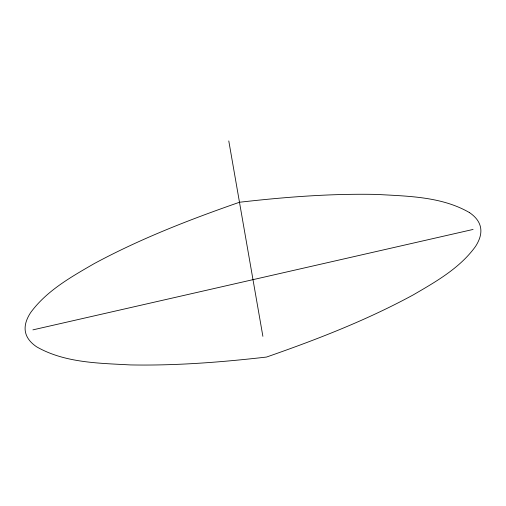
<?xml version="1.0" encoding="UTF-8"?>
<svg xmlns="http://www.w3.org/2000/svg" width="506" height="506" viewBox="0 0 506 506"><rect width="100%" height="100%" fill="white"/><g stroke="black" fill="none" stroke-linecap="round" stroke-linejoin="round"><path stroke-width="0.76" d="M32.903 329.868L473.085 229.446M469.543 212.634C441.795 196.537 408.31 196.246 377.153 194.437C331.145 193.437 285.169 197.036 239.483 202.255C189.769 219.547 140.466 238.655 94.072 263.689C71.074 277.003 46.767 290.621 30.746 312.455A560.737 100.125 -12.9 0 0 36.767 346.895C64.939 362.954 98.752 363.175 130.27 364.921C175.803 365.794 221.293 362.226 266.504 357.059C316.661 339.602 366.426 320.323 413.168 294.935C435.824 281.722 459.802 268.205 475.457 246.523A560.793 100.131 -12.9 0 0 469.536 212.64M228.782 140.934L262.886 336.338"/></g></svg>
